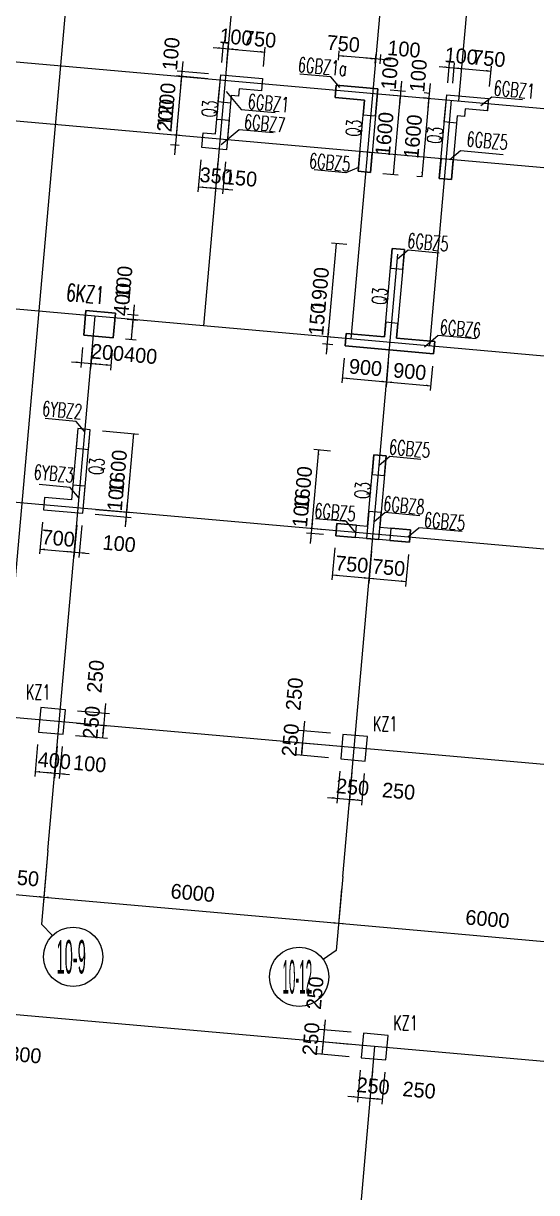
# Model space of a CAD drawing. Extents: x 19107 to 699106, y -67310 to 245688.
# Drawn here: x 616937 to 627343, y 48261 to 71969 of the extents above; entities that cross this region are included whole.
import ezdxf

# ---------------------------------------------------------------- set-up
doc = ezdxf.new("R2010")
doc.units = 0
doc.header["$LTSCALE"] = 100
doc.header["$MEASUREMENT"] = 0
for name, color, linetype in [('AXIS', 3, 'Continuous'), ('colu-主楼', 7, 'Continuous'), ('DIM', 3, 'Continuous'), ('DOTE', 253, 'Continuous'), ('L-AXIS', 3, 'Continuous'), ('THIN', 7, 'Continuous'), ('wall-主楼', 2, 'Continuous'), ('剪力墙身标注', 7, 'Continuous'), ('小尺寸', 4, 'Continuous')]:
    doc.layers.add(name, color=color, linetype=linetype)
doc.layers.add('Select Column Frame Line', color=7, linetype='Continuous', lineweight=0)
doc.layers.add('Select Column Frame Position', color=7, linetype='Continuous', lineweight=0)
doc.styles.get("Standard").update_dxf_attribs({"font": 'standard'})
doc.styles.add('汉字', font='汉字')
doc.dimstyles.get("Standard").update_dxf_attribs({"dimtxt": 300, "dimasz": 100, "dimexe": 100, "dimexo": 250, "dimgap": 100, "dimtad": 0, "dimtoh": 1, "dimdec": 0, "dimdsep": 46, "dimcen": 0.09, "dimclrt": 7, "dimadec": 0, "dimazin": 0, "dimtfac": 1, "dimtdec": 4, "dimtofl": 0, "dimtmove": 0, "dimatfit": 3, "dimfxl": 1, "dimtolj": 1, "dimtzin": 0, "dimarcsym": 0})

# ---------------------------------------------------------------- blocks, each defined once
blk = doc.blocks.new('*D2075')
at = {"layer": 'L-AXIS', "color": 0, "linetype": 'ByBlock', "lineweight": -2}
for p, q in [((493507, 53583), (493255, 50741)), ((493264, 50840), (658764, 36162)), ((659008, 38905), (658755, 36062))]:
    blk.add_line(p, q, dxfattribs=at)
for points in [[(493264, 50840), (493365, 50848), (493362, 50815)], [(658764, 36162), (658663, 36154), (658666, 36188)]]:
    blk.add_solid(points, dxfattribs=at)
at = {"layer": 'L-AXIS', "color": 7, "linetype": 'Continuous', "lineweight": -2, "insert": (576045, 43850), "char_height": 300, "width": 1101.67, "attachment_point": 5, "rotation": 354.9316, "style": '汉字'}
blk.add_mtext('166150', dxfattribs=at)
blk = doc.blocks.new('_AXISO')
blk.add_circle((0, 0), 0.5)
blk = doc.blocks.new('*D4672')
at = {"layer": 'L-AXIS', "color": 0, "linetype": 'ByBlock', "lineweight": -2}
for p, q in [((617413, 54952), (617342, 54154)), ((623389, 54422), (623318, 53624)), ((617351, 54254), (623327, 53724))]:
    blk.add_line(p, q, dxfattribs=at)
for points in [[(617351, 54254), (617452, 54262), (617449, 54229)], [(623327, 53724), (623226, 53716), (623229, 53749)]]:
    blk.add_solid(points, dxfattribs=at)
at = {"layer": 'L-AXIS', "color": 7, "linetype": 'Continuous', "lineweight": -2, "insert": (620370, 54338), "char_height": 300, "width": 770, "attachment_point": 5, "rotation": 354.9316, "style": '汉字'}
blk.add_mtext('6000', dxfattribs=at)
blk = doc.blocks.new('*D3668')
at = {"layer": 'L-AXIS', "color": 0, "linetype": 'ByBlock', "lineweight": -2}
for p, q in [((616267, 55054), (616196, 54256)), ((617413, 54952), (617342, 54154)), ((616205, 54356), (617351, 54254))]:
    blk.add_line(p, q, dxfattribs=at)
for points in [[(616205, 54356), (616306, 54363), (616303, 54330)], [(617351, 54254), (617250, 54246), (617253, 54279)]]:
    blk.add_solid(points, dxfattribs=at)
at = {"layer": 'L-AXIS', "color": 7, "linetype": 'Continuous', "lineweight": -2, "insert": (616809, 54653), "char_height": 300, "width": 685, "attachment_point": 5, "rotation": 354.9316, "style": '汉字'}
blk.add_mtext('1150', dxfattribs=at)
blk = doc.blocks.new('*D2672')
at = {"layer": 'L-AXIS', "color": 0, "linetype": 'ByBlock', "lineweight": -2}
for p, q in [((623389, 54422), (623318, 53624)), ((629366, 53892), (629295, 53094)), ((623327, 53724), (629304, 53194))]:
    blk.add_line(p, q, dxfattribs=at)
for points in [[(623327, 53724), (623428, 53732), (623425, 53699)], [(629304, 53194), (629203, 53186), (629206, 53219)]]:
    blk.add_solid(points, dxfattribs=at)
at = {"layer": 'L-AXIS', "color": 7, "linetype": 'Continuous', "lineweight": -2, "insert": (626346, 53808), "char_height": 300, "width": 770, "attachment_point": 5, "rotation": 354.9316, "style": '汉字'}
blk.add_mtext('6000', dxfattribs=at)
blk = doc.blocks.new('*D2241')
at = {"layer": '小尺寸', "color": 0, "linetype": 'ByBlock', "lineweight": -2}
for p, q in [((620534, 69203), (620476, 68556)), ((620882, 69172), (620825, 68525)), ((620485, 68656), (620834, 68625))]:
    blk.add_line(p, q, dxfattribs=at)
for points in [[(620485, 68656), (620586, 68663), (620583, 68630)], [(620834, 68625), (620732, 68617), (620735, 68650)]]:
    blk.add_solid(points, dxfattribs=at)
at = {"layer": '小尺寸', "color": 7, "linetype": 'Continuous', "lineweight": -2, "insert": (620846, 68875), "char_height": 300, "width": 566.67, "attachment_point": 5, "rotation": 354.9316, "style": '汉字'}
blk.add_mtext('350', dxfattribs=at)
blk = doc.blocks.new('*D5220')
at = {"layer": '小尺寸', "color": 0, "linetype": 'ByBlock', "lineweight": -2}
for p, q in [((623249, 61333), (623192, 60685)), ((623996, 61266), (623939, 60619)), ((623200, 60785), (623947, 60719))]:
    blk.add_line(p, q, dxfattribs=at)
for points in [[(623200, 60785), (623301, 60793), (623299, 60759)], [(623947, 60719), (623846, 60711), (623849, 60744)]]:
    blk.add_solid(points, dxfattribs=at)
at = {"layer": '小尺寸', "color": 7, "linetype": 'Continuous', "lineweight": -2, "insert": (623596, 61001), "char_height": 300, "width": 566.67, "attachment_point": 5, "rotation": 354.9316, "style": '汉字'}
blk.add_mtext('750', dxfattribs=at)
blk = doc.blocks.new('*D5248')
at = {"layer": '小尺寸', "color": 0, "linetype": 'ByBlock', "lineweight": -2}
for p, q in [((623996, 61266), (623939, 60619)), ((624743, 61200), (624686, 60553)), ((623947, 60719), (624695, 60652))]:
    blk.add_line(p, q, dxfattribs=at)
for points in [[(623947, 60719), (624049, 60726), (624046, 60693)], [(624695, 60652), (624593, 60645), (624596, 60678)]]:
    blk.add_solid(points, dxfattribs=at)
at = {"layer": '小尺寸', "color": 7, "linetype": 'Continuous', "lineweight": -2, "insert": (624343, 60935), "char_height": 300, "width": 566.67, "attachment_point": 5, "rotation": 354.9316, "style": '汉字'}
blk.add_mtext('750', dxfattribs=at)
blk = doc.blocks.new('*D1178')
at = {"layer": '小尺寸', "color": 0, "linetype": 'ByBlock', "lineweight": -2}
for p, q in [((617322, 61858), (617265, 61211)), ((618019, 61797), (617962, 61149)), ((617274, 61311), (617971, 61249))]:
    blk.add_line(p, q, dxfattribs=at)
for points in [[(617274, 61311), (617375, 61318), (617372, 61285)], [(617971, 61249), (617870, 61241), (617873, 61274)]]:
    blk.add_solid(points, dxfattribs=at)
at = {"layer": '小尺寸', "color": 7, "linetype": 'Continuous', "lineweight": -2, "insert": (617644, 61529), "char_height": 300, "width": 566.67, "attachment_point": 5, "rotation": 354.9316, "style": '汉字'}
blk.add_mtext('700', dxfattribs=at)
blk = doc.blocks.new('*D1505')
at = {"layer": '小尺寸', "color": 0, "linetype": 'ByBlock', "lineweight": -2}
for p, q in [((618019, 61797), (617962, 61149)), ((618119, 61788), (618062, 61140)), ((617772, 61266), (618270, 61222))]:
    blk.add_line(p, q, dxfattribs=at)
for points in [[(617971, 61249), (617870, 61241), (617873, 61274)], [(618071, 61240), (618172, 61248), (618169, 61214)]]:
    blk.add_solid(points, dxfattribs=at)
at = {"layer": '小尺寸', "color": 7, "linetype": 'Continuous', "lineweight": -2, "insert": (618880, 61419), "char_height": 300, "width": 476.67, "attachment_point": 5, "rotation": 354.9316, "style": '汉字'}
blk.add_mtext('100', dxfattribs=at)
blk = doc.blocks.new('*D1227')
at = {"layer": '小尺寸', "color": 0, "linetype": 'ByBlock', "lineweight": -2}
for p, q in [((620169, 71193), (620125, 70695)), ((620679, 70847), (620043, 70903)), ((620688, 70947), (620052, 71003))]:
    blk.add_line(p, q, dxfattribs=at)
for points in [[(620142, 70895), (620150, 70793), (620117, 70796)], [(620151, 70994), (620144, 71095), (620177, 71092)]]:
    blk.add_solid(points, dxfattribs=at)
at = {"layer": '小尺寸', "color": 7, "linetype": 'Continuous', "lineweight": -2, "insert": (619932, 71353), "char_height": 300, "width": 476.67, "attachment_point": 5, "rotation": 84.9316, "style": '汉字'}
blk.add_mtext('100', dxfattribs=at)
blk = doc.blocks.new('*D1564')
at = {"layer": '小尺寸', "color": 0, "linetype": 'ByBlock', "lineweight": -2}
for p, q in [((620142, 70895), (620036, 69699)), ((620679, 70847), (620043, 70903)), ((620106, 69693), (619937, 69708))]:
    blk.add_line(p, q, dxfattribs=at)
for points in [[(620142, 70895), (620150, 70793), (620117, 70796)], [(620036, 69699), (620029, 69800), (620062, 69797)]]:
    blk.add_solid(points, dxfattribs=at)
at = {"layer": '小尺寸', "color": 7, "linetype": 'Continuous', "lineweight": -2, "insert": (619840, 70319), "char_height": 300, "width": 690, "attachment_point": 5, "rotation": 84.9316, "style": '汉字'}
blk.add_mtext('1200', dxfattribs=at)
blk = doc.blocks.new('*D4545')
at = {"layer": '小尺寸', "color": 0, "linetype": 'ByBlock', "lineweight": -2}
for p, q in [((620106, 69693), (619937, 69708)), ((620054, 69898), (620001, 69301)), ((620094, 69493), (619919, 69509))]:
    blk.add_line(p, q, dxfattribs=at)
for points in [[(620036, 69699), (620029, 69800), (620062, 69797)], [(620019, 69500), (620027, 69399), (619993, 69402)]]:
    blk.add_solid(points, dxfattribs=at)
at = {"layer": '小尺寸', "color": 7, "linetype": 'Continuous', "lineweight": -2, "insert": (619821, 70103), "char_height": 300, "width": 566.67, "attachment_point": 5, "rotation": 84.9316, "style": '汉字'}
blk.add_mtext('200', dxfattribs=at)
blk = doc.blocks.new('*D250')
at = {"layer": '小尺寸', "color": 0, "linetype": 'ByBlock', "lineweight": -2}
for p, q in [((623084, 65263), (623133, 65810)), ((623213, 65452), (623002, 65471)), ((623226, 65601), (623016, 65620))]:
    blk.add_line(p, q, dxfattribs=at)
for points in [[(623115, 65611), (623108, 65712), (623141, 65709)], [(623102, 65462), (623110, 65361), (623077, 65364)]]:
    blk.add_solid(points, dxfattribs=at)
at = {"layer": '小尺寸', "color": 7, "linetype": 'Continuous', "lineweight": -2, "insert": (622896, 65970), "char_height": 300, "width": 476.67, "attachment_point": 5, "rotation": 84.9316, "style": '汉字'}
blk.add_mtext('150', dxfattribs=at)
blk = doc.blocks.new('*D3224')
at = {"layer": '小尺寸', "color": 0, "linetype": 'ByBlock', "lineweight": -2}
for p, q in [((623115, 65611), (623283, 67504)), ((623493, 67485), (623184, 67513)), ((623226, 65601), (623016, 65620))]:
    blk.add_line(p, q, dxfattribs=at)
for points in [[(623283, 67504), (623291, 67403), (623258, 67406)], [(623115, 65611), (623108, 65712), (623141, 65709)]]:
    blk.add_solid(points, dxfattribs=at)
at = {"layer": '小尺寸', "color": 7, "linetype": 'Continuous', "lineweight": -2, "insert": (622950, 66580), "char_height": 300, "width": 685, "attachment_point": 5, "rotation": 84.9316, "style": '汉字'}
blk.add_mtext('1900', dxfattribs=at)
blk = doc.blocks.new('*D3546')
at = {"layer": '小尺寸', "color": 0, "linetype": 'ByBlock', "lineweight": -2}
for p, q in [((623440, 65181), (623395, 64681)), ((624336, 65101), (624292, 64601)), ((623404, 64780), (624301, 64701))]:
    blk.add_line(p, q, dxfattribs=at)
for points in [[(623404, 64780), (623505, 64788), (623502, 64755)], [(624301, 64701), (624200, 64693), (624203, 64726)]]:
    blk.add_solid(points, dxfattribs=at)
at = {"layer": '小尺寸', "color": 7, "linetype": 'Continuous', "lineweight": -2, "insert": (623874, 64990), "char_height": 300, "width": 556.67, "attachment_point": 5, "rotation": 354.9316, "style": '汉字'}
blk.add_mtext('900', dxfattribs=at)
blk = doc.blocks.new('*D3888')
at = {"layer": '小尺寸', "color": 0, "linetype": 'ByBlock', "lineweight": -2}
for p, q in [((624336, 65101), (624292, 64601)), ((625233, 65022), (625188, 64522)), ((624301, 64701), (625197, 64621))]:
    blk.add_line(p, q, dxfattribs=at)
for points in [[(624301, 64701), (624402, 64709), (624399, 64676)], [(625197, 64621), (625096, 64614), (625099, 64647)]]:
    blk.add_solid(points, dxfattribs=at)
at = {"layer": '小尺寸', "color": 7, "linetype": 'Continuous', "lineweight": -2, "insert": (624771, 64910), "char_height": 300, "width": 556.67, "attachment_point": 5, "rotation": 354.9316, "style": '汉字'}
blk.add_mtext('900', dxfattribs=at)
blk = doc.blocks.new('*D4220')
at = {"layer": '小尺寸', "color": 0, "linetype": 'ByBlock', "lineweight": -2}
for p, q in [((622761, 61426), (622805, 61924)), ((623031, 61703), (622688, 61734)), ((623022, 61604), (622679, 61634))]:
    blk.add_line(p, q, dxfattribs=at)
for points in [[(622787, 61725), (622780, 61826), (622813, 61823)], [(622778, 61625), (622786, 61524), (622753, 61527)]]:
    blk.add_solid(points, dxfattribs=at)
at = {"layer": '小尺寸', "color": 7, "linetype": 'Continuous', "lineweight": -2, "insert": (622568, 62084), "char_height": 300, "width": 476.67, "attachment_point": 5, "rotation": 84.9316, "style": '汉字'}
blk.add_mtext('100', dxfattribs=at)
blk = doc.blocks.new('*D1914')
at = {"layer": '小尺寸', "color": 0, "linetype": 'ByBlock', "lineweight": -2}
for p, q in [((622787, 61725), (622929, 63319)), ((623167, 63298), (622829, 63328)), ((623031, 61703), (622688, 61734))]:
    blk.add_line(p, q, dxfattribs=at)
for points in [[(622929, 63319), (622936, 63218), (622903, 63221)], [(622787, 61725), (622780, 61826), (622813, 61823)]]:
    blk.add_solid(points, dxfattribs=at)
at = {"layer": '小尺寸', "color": 7, "linetype": 'Continuous', "lineweight": -2, "insert": (622609, 62544), "char_height": 300, "width": 685, "attachment_point": 5, "rotation": 84.9316, "style": '汉字'}
blk.add_mtext('1600', dxfattribs=at)
blk = doc.blocks.new('*D3490')
at = {"layer": '小尺寸', "color": 0, "linetype": 'ByBlock', "lineweight": -2}
for p, q in [((620786, 71481), (621284, 71437)), ((620959, 71173), (620994, 71563)), ((621059, 71165), (621093, 71554))]:
    blk.add_line(p, q, dxfattribs=at)
for points in [[(620985, 71463), (620884, 71455), (620887, 71489)], [(621085, 71454), (621186, 71462), (621183, 71429)]]:
    blk.add_solid(points, dxfattribs=at)
at = {"layer": '小尺寸', "color": 7, "linetype": 'Continuous', "lineweight": -2, "insert": (621248, 71691), "char_height": 300, "width": 476.67, "attachment_point": 5, "rotation": 354.9316, "style": '汉字'}
blk.add_mtext('100', dxfattribs=at)
blk = doc.blocks.new('*D3823')
at = {"layer": '小尺寸', "color": 0, "linetype": 'ByBlock', "lineweight": -2}
for p, q in [((621059, 71165), (621093, 71554)), ((621085, 71454), (621832, 71388)), ((621806, 71098), (621840, 71488))]:
    blk.add_line(p, q, dxfattribs=at)
for points in [[(621085, 71454), (621186, 71462), (621183, 71429)], [(621832, 71388), (621731, 71380), (621733, 71413)]]:
    blk.add_solid(points, dxfattribs=at)
at = {"layer": '小尺寸', "color": 7, "linetype": 'Continuous', "lineweight": -2, "insert": (621728, 71648), "char_height": 300, "width": 566.67, "attachment_point": 5, "rotation": 354.9316, "style": '汉字'}
blk.add_mtext('750', dxfattribs=at)
blk = doc.blocks.new('*D2825')
at = {"layer": '小尺寸', "color": 0, "linetype": 'ByBlock', "lineweight": -2}
for p, q in [((624377, 71221), (623879, 71265)), ((624070, 71160), (624087, 71347)), ((624170, 71151), (624186, 71338))]:
    blk.add_line(p, q, dxfattribs=at)
for points in [[(624078, 71247), (623977, 71239), (623980, 71272)], [(624178, 71238), (624279, 71246), (624276, 71213)]]:
    blk.add_solid(points, dxfattribs=at)
at = {"layer": '小尺寸', "color": 7, "linetype": 'Continuous', "lineweight": -2, "insert": (624654, 71447), "char_height": 300, "width": 476.67, "attachment_point": 5, "rotation": 354.9316, "style": '汉字'}
blk.add_mtext('100', dxfattribs=at)
blk = doc.blocks.new('*D3155')
at = {"layer": '小尺寸', "color": 0, "linetype": 'ByBlock', "lineweight": -2}
for p, q in [((623323, 71226), (623340, 71413)), ((624078, 71247), (623331, 71313)), ((624070, 71160), (624087, 71347))]:
    blk.add_line(p, q, dxfattribs=at)
for points in [[(623331, 71313), (623432, 71321), (623429, 71288)], [(624078, 71247), (623977, 71239), (623980, 71272)]]:
    blk.add_solid(points, dxfattribs=at)
at = {"layer": '小尺寸', "color": 7, "linetype": 'Continuous', "lineweight": -2, "insert": (623424, 71556), "char_height": 300, "width": 566.67, "attachment_point": 5, "rotation": 354.9316, "style": '汉字'}
blk.add_mtext('750', dxfattribs=at)
blk = doc.blocks.new('*D863')
at = {"layer": '小尺寸', "color": 0, "linetype": 'ByBlock', "lineweight": -2}
for p, q in [((625542, 70767), (625578, 71176)), ((625641, 70758), (625677, 71167)), ((625370, 71094), (625868, 71050))]:
    blk.add_line(p, q, dxfattribs=at)
for points in [[(625569, 71076), (625468, 71069), (625471, 71102)], [(625669, 71067), (625770, 71075), (625767, 71042)]]:
    blk.add_solid(points, dxfattribs=at)
at = {"layer": '小尺寸', "color": 7, "linetype": 'Continuous', "lineweight": -2, "insert": (625815, 71305), "char_height": 300, "width": 476.67, "attachment_point": 5, "rotation": 354.9316, "style": '汉字'}
blk.add_mtext('100', dxfattribs=at)
blk = doc.blocks.new('*D1193')
at = {"layer": '小尺寸', "color": 0, "linetype": 'ByBlock', "lineweight": -2}
for p, q in [((625641, 70758), (625677, 71167)), ((625669, 71067), (626416, 71001)), ((626388, 70692), (626425, 71101))]:
    blk.add_line(p, q, dxfattribs=at)
for points in [[(625669, 71067), (625770, 71075), (625767, 71042)], [(626416, 71001), (626315, 70993), (626318, 71027)]]:
    blk.add_solid(points, dxfattribs=at)
at = {"layer": '小尺寸', "color": 7, "linetype": 'Continuous', "lineweight": -2, "insert": (626376, 71256), "char_height": 300, "width": 566.67, "attachment_point": 5, "rotation": 354.9316, "style": '汉字'}
blk.add_mtext('750', dxfattribs=at)
blk = doc.blocks.new('*D1863')
at = {"layer": '小尺寸', "color": 0, "linetype": 'ByBlock', "lineweight": -2}
for p, q in [((619006, 61759), (619050, 62257)), ((618390, 62015), (619123, 61950)), ((618399, 62114), (619132, 62049))]:
    blk.add_line(p, q, dxfattribs=at)
for points in [[(619032, 62058), (619025, 62159), (619058, 62156)], [(619023, 61958), (619031, 61857), (618998, 61860)]]:
    blk.add_solid(points, dxfattribs=at)
at = {"layer": '小尺寸', "color": 7, "linetype": 'Continuous', "lineweight": -2, "insert": (618813, 62417), "char_height": 300, "width": 476.67, "attachment_point": 5, "rotation": 84.9316, "style": '汉字'}
blk.add_mtext('100', dxfattribs=at)
blk = doc.blocks.new('*D4861')
at = {"layer": '小尺寸', "color": 0, "linetype": 'ByBlock', "lineweight": -2}
for p, q in [((618540, 63708), (619273, 63643)), ((619032, 62058), (619174, 63652)), ((618399, 62114), (619132, 62049))]:
    blk.add_line(p, q, dxfattribs=at)
for points in [[(619174, 63652), (619181, 63551), (619148, 63554)], [(619032, 62058), (619025, 62159), (619058, 62156)]]:
    blk.add_solid(points, dxfattribs=at)
at = {"layer": '小尺寸', "color": 7, "linetype": 'Continuous', "lineweight": -2, "insert": (618854, 62877), "char_height": 300, "width": 685, "attachment_point": 5, "rotation": 84.9316, "style": '汉字'}
blk.add_mtext('1600', dxfattribs=at)
blk = doc.blocks.new('*D543')
at = {"layer": '小尺寸', "color": 0, "linetype": 'ByBlock', "lineweight": -2}
for p, q in [((624604, 70800), (624560, 70302)), ((624365, 70520), (624677, 70492)), ((624374, 70620), (624686, 70592))]:
    blk.add_line(p, q, dxfattribs=at)
for points in [[(624586, 70601), (624578, 70702), (624612, 70699)], [(624577, 70501), (624585, 70400), (624552, 70403)]]:
    blk.add_solid(points, dxfattribs=at)
at = {"layer": '小尺寸', "color": 7, "linetype": 'Continuous', "lineweight": -2, "insert": (624367, 70960), "char_height": 300, "width": 476.67, "attachment_point": 5, "rotation": 84.9316, "style": '汉字'}
blk.add_mtext('100', dxfattribs=at)
blk = doc.blocks.new('*D3510')
at = {"layer": '小尺寸', "color": 0, "linetype": 'ByBlock', "lineweight": -2}
for p, q in [((624365, 70520), (624677, 70492)), ((624577, 70501), (624436, 68907)), ((624223, 68926), (624536, 68899))]:
    blk.add_line(p, q, dxfattribs=at)
for points in [[(624577, 70501), (624585, 70400), (624552, 70403)], [(624436, 68907), (624428, 69009), (624461, 69006)]]:
    blk.add_solid(points, dxfattribs=at)
at = {"layer": '小尺寸', "color": 7, "linetype": 'Continuous', "lineweight": -2, "insert": (624258, 69726), "char_height": 300, "width": 685, "attachment_point": 5, "rotation": 84.9316, "style": '汉字'}
blk.add_mtext('1600', dxfattribs=at)
blk = doc.blocks.new('*D3851')
at = {"layer": '小尺寸', "color": 0, "linetype": 'ByBlock', "lineweight": -2}
for p, q in [((625183, 70749), (625139, 70251)), ((625162, 70449), (625057, 70459)), ((625171, 70549), (625066, 70558))]:
    blk.add_line(p, q, dxfattribs=at)
for points in [[(625165, 70549), (625157, 70651), (625191, 70648)], [(625156, 70450), (625164, 70349), (625131, 70352)]]:
    blk.add_solid(points, dxfattribs=at)
at = {"layer": '小尺寸', "color": 7, "linetype": 'Continuous', "lineweight": -2, "insert": (624946, 70909), "char_height": 300, "width": 476.67, "attachment_point": 5, "rotation": 84.9316, "style": '汉字'}
blk.add_mtext('100', dxfattribs=at)
blk = doc.blocks.new('*D4183')
at = {"layer": '小尺寸', "color": 0, "linetype": 'ByBlock', "lineweight": -2}
for p, q in [((625156, 70450), (625015, 68856)), ((625162, 70449), (625057, 70459)), ((625021, 68856), (624915, 68865))]:
    blk.add_line(p, q, dxfattribs=at)
for points in [[(625156, 70450), (625164, 70349), (625131, 70352)], [(625015, 68856), (625007, 68957), (625040, 68954)]]:
    blk.add_solid(points, dxfattribs=at)
at = {"layer": '小尺寸', "color": 7, "linetype": 'Continuous', "lineweight": -2, "insert": (624837, 69675), "char_height": 300, "width": 685, "attachment_point": 5, "rotation": 84.9316, "style": '汉字'}
blk.add_mtext('1600', dxfattribs=at)
blk = doc.blocks.new('*D2222')
at = {"layer": '小尺寸', "color": 0, "linetype": 'ByBlock', "lineweight": -2}
for p, q in [((618138, 65400), (618102, 64991)), ((618338, 65382), (618301, 64974)), ((617912, 65109), (618509, 65056))]:
    blk.add_line(p, q, dxfattribs=at)
for points in [[(618111, 65091), (618010, 65083), (618013, 65117)], [(618310, 65073), (618411, 65081), (618408, 65048)]]:
    blk.add_solid(points, dxfattribs=at)
at = {"layer": '小尺寸', "color": 7, "linetype": 'Continuous', "lineweight": -2, "insert": (618644, 65295), "char_height": 300, "width": 566.67, "attachment_point": 5, "rotation": 354.9316, "style": '汉字'}
blk.add_mtext('200', dxfattribs=at)
blk = doc.blocks.new('*D2538')
at = {"layer": '小尺寸', "color": 0, "linetype": 'ByBlock', "lineweight": -2}
for p, q in [((618338, 65382), (618301, 64974)), ((618736, 65347), (618700, 64938)), ((618310, 65073), (618708, 65038))]:
    blk.add_line(p, q, dxfattribs=at)
for points in [[(618310, 65073), (618411, 65081), (618408, 65048)], [(618708, 65038), (618607, 65030), (618610, 65064)]]:
    blk.add_solid(points, dxfattribs=at)
at = {"layer": '小尺寸', "color": 7, "linetype": 'Continuous', "lineweight": -2, "insert": (619316, 65235), "char_height": 300, "width": 576.67, "attachment_point": 5, "rotation": 354.9316, "style": '汉字'}
blk.add_mtext('400', dxfattribs=at)
blk = doc.blocks.new('*D2863')
at = {"layer": '小尺寸', "color": 0, "linetype": 'ByBlock', "lineweight": -2}
for p, q in [((619185, 66261), (619141, 65763)), ((619042, 65973), (619258, 65953)), ((619051, 66072), (619267, 66053))]:
    blk.add_line(p, q, dxfattribs=at)
for points in [[(619167, 66062), (619160, 66163), (619193, 66160)], [(619158, 65962), (619166, 65861), (619133, 65864)]]:
    blk.add_solid(points, dxfattribs=at)
at = {"layer": '小尺寸', "color": 7, "linetype": 'Continuous', "lineweight": -2, "insert": (618975, 66718), "char_height": 300, "width": 476.67, "attachment_point": 5, "rotation": 84.9316, "style": '汉字'}
blk.add_mtext('100', dxfattribs=at)
blk = doc.blocks.new('*D3198')
at = {"layer": '小尺寸', "color": 0, "linetype": 'ByBlock', "lineweight": -2}
for p, q in [((619042, 65973), (619258, 65953)), ((619158, 65962), (619123, 65564)), ((619007, 65574), (619223, 65555))]:
    blk.add_line(p, q, dxfattribs=at)
for points in [[(619158, 65962), (619166, 65861), (619133, 65864)], [(619123, 65564), (619115, 65665), (619149, 65662)]]:
    blk.add_solid(points, dxfattribs=at)
at = {"layer": '小尺寸', "color": 7, "linetype": 'Continuous', "lineweight": -2, "insert": (618944, 66371), "char_height": 300, "width": 576.67, "attachment_point": 5, "rotation": 84.9316, "style": '汉字'}
blk.add_mtext('400', dxfattribs=at)
blk = doc.blocks.new('*D344')
at = {"layer": '小尺寸', "color": 0, "linetype": 'ByBlock', "lineweight": -2}
for p, q in [((620882, 69172), (620825, 68525)), ((621032, 69159), (620974, 68512)), ((620635, 68642), (621183, 68594))]:
    blk.add_line(p, q, dxfattribs=at)
for points in [[(620834, 68625), (620733, 68617), (620736, 68650)], [(620983, 68611), (621084, 68619), (621081, 68586)]]:
    blk.add_solid(points, dxfattribs=at)
at = {"layer": '小尺寸', "color": 7, "linetype": 'Continuous', "lineweight": -2, "insert": (621342, 68830), "char_height": 300, "width": 476.67, "attachment_point": 5, "rotation": 354.9316, "style": '汉字'}
blk.add_mtext('150', dxfattribs=at)
blk = doc.blocks.new('*D1821')
at = {"layer": 'DIM', "color": 0, "linetype": 'ByBlock', "lineweight": -2}
for p, q in [((615947, 51445), (615890, 50798)), ((616246, 51419), (616189, 50771)), ((615899, 50898), (616197, 50871))]:
    blk.add_line(p, q, dxfattribs=at)
for points in [[(615899, 50898), (616000, 50905), (615997, 50872)], [(616197, 50871), (616096, 50863), (616099, 50897)]]:
    blk.add_solid(points, dxfattribs=at)
at = {"layer": 'DIM', "color": 7, "linetype": 'Continuous', "lineweight": -2, "insert": (616968, 51054), "char_height": 300, "width": 566.67, "attachment_point": 5, "rotation": 354.9316, "style": '汉字'}
blk.add_mtext('300', dxfattribs=at)
blk = doc.blocks.new('*D3556')
at = {"layer": 'DIM', "color": 0, "linetype": 'ByBlock', "lineweight": -2}
for p, q in [((618603, 58181), (618545, 57533)), ((618037, 58030), (618684, 57973)), ((618015, 57781), (618662, 57724))]:
    blk.add_line(p, q, dxfattribs=at)
for points in [[(618585, 57982), (618577, 58083), (618610, 58080)], [(618563, 57733), (618571, 57632), (618537, 57635)]]:
    blk.add_solid(points, dxfattribs=at)
at = {"layer": 'DIM', "color": 7, "linetype": 'Continuous', "lineweight": -2, "insert": (618400, 58727), "char_height": 300, "width": 566.67, "attachment_point": 5, "rotation": 84.9316, "style": '汉字'}
blk.add_mtext('250', dxfattribs=at)
blk = doc.blocks.new('*D1300')
at = {"layer": 'DIM', "color": 0, "linetype": 'ByBlock', "lineweight": -2}
for p, q in [((618015, 57781), (618662, 57724)), ((618563, 57733), (618541, 57484)), ((617993, 57532), (618640, 57475))]:
    blk.add_line(p, q, dxfattribs=at)
for points in [[(618563, 57733), (618571, 57632), (618537, 57635)], [(618541, 57484), (618533, 57585), (618566, 57582)]]:
    blk.add_solid(points, dxfattribs=at)
at = {"layer": 'DIM', "color": 7, "linetype": 'Continuous', "lineweight": -2, "insert": (618317, 57795), "char_height": 300, "width": 566.67, "attachment_point": 5, "rotation": 84.9316, "style": '汉字'}
blk.add_mtext('250', dxfattribs=at)
blk = doc.blocks.new('*D1611')
at = {"layer": 'DIM', "color": 0, "linetype": 'ByBlock', "lineweight": -2}
for p, q in [((617224, 57349), (617166, 56702)), ((617622, 57314), (617565, 56667)), ((617175, 56802), (617574, 56766))]:
    blk.add_line(p, q, dxfattribs=at)
for points in [[(617175, 56802), (617276, 56809), (617273, 56776)], [(617574, 56766), (617472, 56759), (617475, 56792)]]:
    blk.add_solid(points, dxfattribs=at)
at = {"layer": 'DIM', "color": 7, "linetype": 'Continuous', "lineweight": -2, "insert": (617566, 57018), "char_height": 300, "width": 576.67, "attachment_point": 5, "rotation": 354.9316, "style": '汉字'}
blk.add_mtext('400', dxfattribs=at)
blk = doc.blocks.new('*D1985')
at = {"layer": 'DIM', "color": 0, "linetype": 'ByBlock', "lineweight": -2}
for p, q in [((617622, 57314), (617565, 56667)), ((617722, 57305), (617664, 56658)), ((617374, 56784), (617872, 56740))]:
    blk.add_line(p, q, dxfattribs=at)
for points in [[(617574, 56766), (617472, 56759), (617475, 56792)], [(617673, 56757), (617774, 56765), (617771, 56732)]]:
    blk.add_solid(points, dxfattribs=at)
at = {"layer": 'DIM', "color": 7, "linetype": 'Continuous', "lineweight": -2, "insert": (618283, 56954), "char_height": 300, "width": 476.67, "attachment_point": 5, "rotation": 354.9316, "style": '汉字'}
blk.add_mtext('100', dxfattribs=at)
blk = doc.blocks.new('*D3332')
at = {"layer": 'DIM', "color": 0, "linetype": 'ByBlock', "lineweight": -2}
for p, q in [((623167, 57575), (622519, 57633)), ((622637, 57823), (622579, 57176)), ((623145, 57326), (622497, 57384))]:
    blk.add_line(p, q, dxfattribs=at)
for points in [[(622619, 57624), (622611, 57725), (622644, 57722)], [(622597, 57375), (622605, 57274), (622572, 57277)]]:
    blk.add_solid(points, dxfattribs=at)
at = {"layer": 'DIM', "color": 7, "linetype": 'Continuous', "lineweight": -2, "insert": (622434, 58370), "char_height": 300, "width": 566.67, "attachment_point": 5, "rotation": 84.9316, "style": '汉字'}
blk.add_mtext('250', dxfattribs=at)
blk = doc.blocks.new('*D3661')
at = {"layer": 'DIM', "color": 0, "linetype": 'ByBlock', "lineweight": -2}
for p, q in [((623145, 57326), (622497, 57384)), ((622597, 57375), (622575, 57126)), ((623123, 57077), (622475, 57135))]:
    blk.add_line(p, q, dxfattribs=at)
for points in [[(622597, 57375), (622605, 57274), (622572, 57277)], [(622575, 57126), (622567, 57227), (622600, 57224)]]:
    blk.add_solid(points, dxfattribs=at)
at = {"layer": 'DIM', "color": 7, "linetype": 'Continuous', "lineweight": -2, "insert": (622351, 57437), "char_height": 300, "width": 566.67, "attachment_point": 5, "rotation": 84.9316, "style": '汉字'}
blk.add_mtext('250', dxfattribs=at)
blk = doc.blocks.new('*D4027')
at = {"layer": 'DIM', "color": 0, "linetype": 'ByBlock', "lineweight": -2}
for p, q in [((623350, 56806), (623292, 56159)), ((623599, 56784), (623541, 56137)), ((623102, 56276), (623749, 56219))]:
    blk.add_line(p, q, dxfattribs=at)
for points in [[(623301, 56258), (623200, 56251), (623203, 56284)], [(623550, 56236), (623651, 56244), (623648, 56211)]]:
    blk.add_solid(points, dxfattribs=at)
at = {"layer": 'DIM', "color": 7, "linetype": 'Continuous', "lineweight": -2, "insert": (623612, 56482), "char_height": 300, "width": 566.67, "attachment_point": 5, "rotation": 354.9316, "style": '汉字'}
blk.add_mtext('250', dxfattribs=at)
blk = doc.blocks.new('*D1712')
at = {"layer": 'DIM', "color": 0, "linetype": 'ByBlock', "lineweight": -2}
for p, q in [((623599, 56784), (623541, 56137)), ((623848, 56762), (623790, 56115)), ((623550, 56236), (623799, 56214))]:
    blk.add_line(p, q, dxfattribs=at)
for points in [[(623550, 56236), (623651, 56244), (623648, 56211)], [(623799, 56214), (623698, 56206), (623701, 56240)]]:
    blk.add_solid(points, dxfattribs=at)
at = {"layer": 'DIM', "color": 7, "linetype": 'Continuous', "lineweight": -2, "insert": (624545, 56399), "char_height": 300, "width": 566.67, "attachment_point": 5, "rotation": 354.9316, "style": '汉字'}
blk.add_mtext('250', dxfattribs=at)
blk = doc.blocks.new('*D485')
at = {"layer": 'DIM', "color": 0, "linetype": 'ByBlock', "lineweight": -2}
for p, q in [((623053, 51763), (622995, 51115)), ((623583, 51515), (622936, 51572)), ((623561, 51266), (622914, 51323))]:
    blk.add_line(p, q, dxfattribs=at)
for points in [[(623035, 51563), (623027, 51664), (623061, 51662)], [(623013, 51314), (623021, 51213), (622988, 51216)]]:
    blk.add_solid(points, dxfattribs=at)
at = {"layer": 'DIM', "color": 7, "linetype": 'Continuous', "lineweight": -2, "insert": (622850, 52309), "char_height": 300, "width": 566.67, "attachment_point": 5, "rotation": 84.9316, "style": '汉字'}
blk.add_mtext('250', dxfattribs=at)
blk = doc.blocks.new('*D794')
at = {"layer": 'DIM', "color": 0, "linetype": 'ByBlock', "lineweight": -2}
for p, q in [((623561, 51266), (622914, 51323)), ((623013, 51314), (622991, 51065)), ((623539, 51017), (622891, 51074))]:
    blk.add_line(p, q, dxfattribs=at)
for points in [[(623013, 51314), (623021, 51213), (622988, 51216)], [(622991, 51065), (622983, 51166), (623016, 51164)]]:
    blk.add_solid(points, dxfattribs=at)
at = {"layer": 'DIM', "color": 7, "linetype": 'Continuous', "lineweight": -2, "insert": (622768, 51377), "char_height": 300, "width": 566.67, "attachment_point": 5, "rotation": 84.9316, "style": '汉字'}
blk.add_mtext('250', dxfattribs=at)
blk = doc.blocks.new('*D825')
at = {"layer": 'DIM', "color": 0, "linetype": 'ByBlock', "lineweight": -2}
for p, q in [((623766, 50746), (623708, 50098)), ((624015, 50724), (623957, 50076)), ((623518, 50215), (624166, 50158))]:
    blk.add_line(p, q, dxfattribs=at)
for points in [[(623717, 50198), (623616, 50190), (623619, 50223)], [(623966, 50176), (624067, 50183), (624064, 50150)]]:
    blk.add_solid(points, dxfattribs=at)
at = {"layer": 'DIM', "color": 7, "linetype": 'Continuous', "lineweight": -2, "insert": (624028, 50421), "char_height": 300, "width": 566.67, "attachment_point": 5, "rotation": 354.9316, "style": '汉字'}
blk.add_mtext('250', dxfattribs=at)
blk = doc.blocks.new('*D1152')
at = {"layer": 'DIM', "color": 0, "linetype": 'ByBlock', "lineweight": -2}
for p, q in [((624015, 50724), (623957, 50076)), ((624264, 50701), (624206, 50054)), ((623966, 50176), (624215, 50154))]:
    blk.add_line(p, q, dxfattribs=at)
for points in [[(623966, 50176), (624067, 50183), (624064, 50150)], [(624215, 50154), (624114, 50146), (624117, 50179)]]:
    blk.add_solid(points, dxfattribs=at)
at = {"layer": 'DIM', "color": 7, "linetype": 'Continuous', "lineweight": -2, "insert": (624961, 50338), "char_height": 300, "width": 566.67, "attachment_point": 5, "rotation": 354.9316, "style": '汉字'}
blk.add_mtext('250', dxfattribs=at)

msp = doc.modelspace()

# ---------------------------------------------------------------- linework, layer by layer
at = {"layer": 'colu-主楼'}
msp.add_lwpolyline([(618802.4, 66094.2), (618204.7, 66147.2), (618160.6, 65649.1), (618758.2, 65596.1)], close=True, dxfattribs=at)
at = {"layer": 'DOTE'}
for p, q in [((620637.6, 104331.5), (615201.7, 43040.7)), ((628220.1, 98137.5), (625759.7, 70396.4)), ((621756.2, 79023.7), (620586.5, 65835.5)), ((624744.5, 78758.7), (623574.8, 65570.5)), ((569231.6, 75409.9), (664009.5, 67003.9)), ((652518.1, 66818.4), (592525.8, 72139.2)), ((625610.2, 70409.6), (625168.5, 65429.2)), ((652182.4, 63033.3), (592190.1, 68354)), ((662839, 53805.8), (502916.7, 67989.4)), ((623411.3, 54671.4), (624530.7, 67292.8)), ((617434.7, 55201.4), (618395.1, 66029.9)), ((651837.9, 59148.5), (602113.1, 63558.7)), ((662308.9, 47829.2), (489036.8, 63196.9)), ((624059.1, 51221.6), (623270, 42325.1))]:
    msp.add_line(p, q, dxfattribs=at)
at = {"layer": 'L-AXIS'}
for p, q in [((617434.7, 55201.4), (617301.8, 53702.7)), ((623411.3, 54671.4), (623278.4, 53172.7)), ((617301.8, 53702.7), (617526.8, 53472.4)), ((623278.4, 53172.7), (623016.4, 52985.6))]:
    msp.add_line(p, q, dxfattribs=at)
at = {"layer": 'Select Column Frame Line', "color": 200, "linetype": 'Continuous', "lineweight": -3}
for p, q in [((625066.7, 65413.1), (625337.8, 65640)), ((626120.6, 65570.6), (625337.8, 65640)), ((624049.4, 61868.3), (624266.3, 62049.8)), ((624977.2, 61986.8), (624266.3, 62049.8)), ((624734.6, 61560), (624951.5, 61741.5)), ((625833.5, 61663.3), (624951.5, 61741.5))]:
    msp.add_line(p, q, dxfattribs=at)
for points in [[(623351.1, 70670), (623169.5, 70886.9), (622542, 70942.6)], [(621045.3, 70588.4), (621349.7, 70225.8), (622038.7, 70164.7)], [(626215.1, 70300.8), (626432, 70482.3), (627059.5, 70426.7)], [(620950.2, 69516.1), (621313.6, 69819.5), (622002.6, 69758.4)], [(625581.1, 69207.5), (625798, 69389), (626668, 69311.9)], [(623732.8, 69050.2), (623472.9, 68940.2), (622835.3, 68996.8)], [(624521.7, 67193.2), (624738.6, 67374.8), (625366.1, 67319.1)], [(618186.7, 63681.8), (618005.2, 63898.7), (617377.6, 63954.4)], [(624150.6, 63009.6), (624367.5, 63191.2), (624995.1, 63135.5)], [(618068.1, 62344.4), (617886.5, 62561.3), (617259, 62616.9)]]:
    msp.add_lwpolyline(points, dxfattribs=at)
at = {"layer": 'Select Column Frame Position', "color": 235, "linetype": 'Continuous', "lineweight": -3}
for points in [[(620888.5, 70376.6), (620937.1, 70924.5), (621783.8, 70849.4), (621761.7, 70600.4), (621313.8, 70640.1), (621300.6, 70490.7), (621151.2, 70503.9), (621137.9, 70354.5), (620888.5, 70376.6)], [(623255.9, 70467.8), (623853.9, 70414.8), (623827.4, 70116), (624076, 70093.9), (624124.6, 70641.8), (623278, 70716.9), (623255.9, 70467.8)], [(625470.6, 69970.2), (625519.2, 70518.1), (626365.8, 70443), (626343.7, 70194), (625895.8, 70233.7), (625882.6, 70084.3), (625733.2, 70097.5), (625719.9, 69948.1), (625470.6, 69970.2)], [(621107, 70005.9), (621054, 69408.2), (620555.6, 69452.4), (620582.1, 69751.2), (620831.1, 69729.2), (620857.6, 70028), (621107, 70005.9)], [(623761.1, 69368.9), (623725.8, 68970.5), (623974.4, 68948.4), (624009.8, 69346.8), (623761.1, 69368.9)], [(625404.6, 69223.1), (625369.3, 68824.7), (625618.3, 68802.6), (625653.7, 69201.1), (625404.6, 69223.1)], [(624415, 67403.4), (624379.7, 67005), (624628.7, 66982.9), (624664, 67381.4), (624415, 67403.4)], [(623483.7, 65679), (623461.6, 65430), (625254.9, 65270.9), (625277, 65519.9), (624505, 65588.4), (624531.5, 65887.2), (624282.5, 65909.3), (624256, 65610.5), (623483.7, 65679)], [(618042.5, 63752.1), (618007.2, 63353.7), (618256, 63331.6), (618291.4, 63730.1), (618042.5, 63752.1)], [(624044, 63219.9), (624008.6, 62821.4), (624257.7, 62799.3), (624293, 63197.8), (624044, 63219.9)], [(617344.3, 62107.4), (618141.2, 62036.7), (618189.8, 62584.6), (617940.9, 62606.6), (617914.4, 62307.8), (617366.4, 62356.4), (617344.3, 62107.4)], [(623942.4, 62074.4), (623893.8, 61526.5), (624142.8, 61504.4), (624191.4, 62052.3), (623942.4, 62074.4)], [(623691.6, 61795.4), (623293.1, 61830.8), (623271.1, 61581.7), (623669.5, 61546.4), (623691.6, 61795.4)], [(624787.3, 61698.3), (624388.8, 61733.6), (624366.8, 61484.6), (624765.2, 61449.2), (624787.3, 61698.3)]]:
    msp.add_lwpolyline(points, dxfattribs=at)
at = {"layer": 'Select Column Frame Position', "color": 2, "linetype": 'Continuous', "lineweight": -3}
msp.add_lwpolyline([(618204.4, 66147.2), (618802.1, 66094.2), (618757.9, 65596.2), (618160.2, 65649.2), (618204.4, 66147.2)], dxfattribs=at)
at = {"layer": 'Select Column Frame Position', "color": 7, "linetype": 'Continuous', "lineweight": -3}
for points in [[(617245.8, 57598.5), (617743.8, 57554.3), (617788, 58052.3), (617289.9, 58096.5), (617245.8, 57598.5)], [(623371.7, 57055.2), (623869.8, 57011), (623913.9, 57509), (623415.9, 57553.2), (623371.7, 57055.2)], [(623787.9, 50994.7), (624286, 50950.5), (624330.2, 51448.6), (623832.1, 51492.7), (623787.9, 50994.7)]]:
    msp.add_lwpolyline(points, dxfattribs=at)
at = {"layer": 'THIN', "color": 200}
msp.add_lwpolyline([(623670.9, 61649.1), (623489.4, 61866), (622861.8, 61921.6)], dxfattribs=at)
at = {"layer": 'wall-主楼'}
for points in [[(620555.9, 69452.4), (620582.4, 69751.2), (620831.5, 69729.1), (620937.5, 70924.4), (621784.2, 70849.3), (621762.1, 70600.3), (621313.8, 70640.1), (621300.6, 70490.7), (621151.2, 70503.9), (621054, 69408.2)], [(623278.3, 70716.8), (624125, 70641.7), (623974.8, 68948.4), (623725.8, 68970.5), (623853.9, 70414.8), (623256.2, 70467.8)], [(626344.1, 70193.9), (625895.8, 70233.7), (625882.6, 70084.3), (625733.2, 70097.5), (625618.3, 68802.6), (625369.3, 68824.7), (625519.5, 70518.1), (626366.2, 70443)], [(623461.9, 65429.9), (623484, 65679), (624256, 65610.5), (624415, 67403.4), (624664, 67381.4), (624505, 65588.4), (625277, 65519.9), (625254.9, 65270.9)], [(617914.4, 62307.8), (617366.6, 62356.4), (617344.5, 62107.4), (618141.4, 62036.7), (618291.5, 63730.1), (618042.5, 63752.1)], [(623271.2, 61581.7), (623293.3, 61830.8), (623915.9, 61775.5), (624044, 63219.9), (624293, 63197.8), (624164.9, 61753.5), (624787.4, 61698.2), (624765.4, 61449.2)]]:
    msp.add_lwpolyline(points, close=True, dxfattribs=at)

# ---------------------------------------------------------------- block references
at = {"layer": 'AXIS'}
ref = msp.add_blockref('_AXISO', (617946.1, 53043.2), dxfattribs=dict(at, xscale=1199.999999999997, yscale=1200, rotation=359.999645787379))
ref.add_attrib('A', '10-9', (617606.7, 52703.8), dxfattribs={"height": 678.82, "style": '汉字', "width": 0.329114})
ref = msp.add_blockref('_AXISO', (622528.1, 52636.9), dxfattribs=dict(at, xscale=1199.999999999997, yscale=1200, rotation=359.999645787379))
ref.add_attrib('A', '10-12', (622188.7, 52297.5), dxfattribs={"height": 678.82, "style": '汉字', "width": 0.26})

# ---------------------------------------------------------------- texts
at = {"color": 200, "linetype": 'Continuous', "lineweight": -3, "width": 0.7}
for s, height, p in [('6GBZ1a', 300, (622492.1, 70987.3)), ('6GBZ1', 300, (626460.8, 70511.6)), ('6GBZ1', 300, (621476.1, 70239.3)), ('6GBZ7', 300, (621399.1, 69827.7)), ('6GBZ5', 300, (625911.8, 69479.3)), ('6GBZ5', 300, (622718.4, 69037.7)), ('6GBZ5', 300, (624710.2, 67417.7)), ('6KZ1', 350, (617793.2, 66345.5)), ('6GBZ6', 300, (625368.4, 65667.1)), ('6YBZ2', 300, (617306.8, 64013.9)), ('6GBZ5', 300, (624339.1, 63234.1)), ('6YBZ3', 300, (617134.8, 62728.3)), ('6GBZ8', 300, (624222.6, 62082.6)), ('6GBZ5', 300, (622826, 61944.4)), ('6GBZ5', 300, (625047.3, 61761.9))]:
    msp.add_text(s, height=height, rotation=354.93165, dxfattribs=at).set_placement(p)
for p in [(616987.1, 58262.4), (624020, 57615.1), (624436.2, 51554.6)]:
    msp.add_text('KZ1', height=300, dxfattribs=at).set_placement(p)
at = {"layer": '剪力墙身标注', "width": 0.7}
for p in [(620847.7, 70053.7), (623769.4, 69664.7), (625412.9, 69518.9), (624295.1, 66254), (618553.9, 62804.6), (623946, 62317.8)]:
    msp.add_text('Q3', height=300, rotation=84.93165, dxfattribs=at).set_placement(p)

# ---------------------------------------------------------------- dimensions: what is measured, and where the dimension line sits
at = {"layer": 'DIM', "color": 200}
for p1, p2, distance, picture, middle in [((617788, 58052.3), (617765.9, 57803.3), 800, '*D3556', (618355.1, 58221)), ((623415.9, 57553.2), (623393.8, 57304.2), -800, '*D3332', (622389.3, 57863.2)), ((617765.9, 57803.3), (617743.8, 57554.3), 800, '*D1300', (618272.4, 57288.5)), ((623393.8, 57304.2), (623371.7, 57055.2), -800, '*D3661', (622306.6, 56930.7)), ((617245.8, 57598.5), (617644.2, 57563.1), -800, '*D1611', (616980, 57069.9)), ((617644.2, 57563.1), (617743.8, 57554.3), -800, '*D1985', (617896.4, 56988.6)), ((623371.7, 57055.2), (623620.7, 57033.1), -800, '*D4027', (623105.9, 56526.6)), ((623620.7, 57033.1), (623869.8, 57011), -800, '*D1712', (624038.4, 56443.9)), ((623832.1, 51492.7), (623810, 51243.7), -800, '*D485', (622805.5, 51802.7)), ((615969.2, 51694.5), (616268, 51668), -800, '*D1821', (616436.7, 51100.9)), ((623810, 51243.7), (623787.9, 50994.7), -800, '*D794', (622722.8, 50870.2)), ((623787.9, 50994.7), (624037, 50972.6), -800, '*D825', (623522.1, 50466.1)), ((624037, 50972.6), (624286, 50950.5), -800, '*D1152', (624454.6, 50383.4))]:
    dim = msp.add_aligned_dim(p1=p1, p2=p2, distance=distance, dimstyle='Standard', dxfattribs=at)
    dim.commit()
    dim.dimension.update_dxf_attribs({"geometry": picture, "text_midpoint": middle})
at = {"layer": 'L-AXIS'}
for base, p1, p2, picture, middle in [((617350.7, 54254), (616289.2, 55303), (617434.7, 55201.4), '*D3668', (616808.9, 54653.5)), ((623327.3, 53724), (617434.7, 55201.4), (623411.3, 54671.4), '*D4672', (620369.9, 54337.6)), ((629303.8, 53193.9), (623411.3, 54671.4), (629387.8, 54141.3), '*D2672', (626346.4, 53807.6)), ((658764.3, 36162.1), (493529.3, 53831.9), (659029.6, 39153.6), '*D2075', (576045.1, 43849.9))]:
    dim = msp.add_linear_dim(base=base, p1=p1, p2=p2, angle=354.93165, dimstyle='Standard', dxfattribs=at)
    dim.commit()
    dim.dimension.update_dxf_attribs({"geometry": picture, "text_midpoint": middle})
at = {"layer": '小尺寸'}
for base, p1, p2, angle, picture, middle in [((621084.5, 71454.3), (620937.1, 70924.5), (621036.7, 70915.6), 354.93165, '*D3490', (620861.5, 71725)), ((621831.6, 71388), (621036.7, 70915.6), (621783.8, 70849.4), 354.93165, '*D3823', (621727.6, 71648.2)), ((620142.4, 70894.6), (620937.1, 70924.5), (620928.3, 70824.9), 84.93165, '*D1227', (619897.8, 70966.4)), ((623330.9, 71313.3), (624048.1, 70910.8), (623301, 70977.1), 354.93165, '*D3155', (623423.6, 71556.1)), ((624077.9, 71247.1), (624147.7, 70902), (624048.1, 70910.8), 354.93165, '*D2825', (624266.8, 71481.3)), ((625668.6, 71067.4), (625519.5, 70518.1), (625619.1, 70509.2), 354.93165, '*D863', (625428.5, 71339.7)), ((626415.7, 71001.2), (625619.1, 70509.2), (626366.2, 70443), 354.93165, '*D1193', (626376.2, 71255.7)), ((624577.3, 70501.2), (624124.6, 70641.8), (624115.8, 70542.2), 84.93165, '*D543', (624332.7, 70573.1)), ((625156.3, 70449.9), (625419.9, 70526.9), (625411, 70427.3), 84.93165, '*D3851', (624911.7, 70521.8)), ((620036.4, 69699.2), (620928.3, 70824.9), (620354.9, 69671), 84.93165, '*D1564', (619840.4, 70319)), ((620018.8, 69500), (620354.9, 69671), (620343, 69471.3), 84.93165, '*D4545', (619778.6, 69621.7)), ((624435.9, 68907.5), (624115.8, 70542.2), (623974.4, 68948.4), 84.93165, '*D3510', (624257.6, 69726.4)), ((625014.9, 68856.1), (625411, 70427.3), (625269.7, 68833.5), 84.93165, '*D4183', (624836.6, 69675.1)), ((620983.3, 68611.3), (620904.6, 69421.5), (621054, 69408.2), 354.93165, '*D344', (620930.7, 68867)), ((623283.2, 67503.8), (623474.9, 65579.4), (623742.3, 67463.1), 84.93165, '*D3224', (622950.2, 66579.6)), ((619158.5, 65962.2), (618802.1, 66094.2), (618793.2, 65994.6), 84.93165, '*D2863', (618940.3, 66331.6)), ((619123.2, 65563.8), (618793.2, 65994.6), (618757.9, 65596.2), 84.93165, '*D3198', (618891.8, 65785.1)), ((623115.3, 65611.3), (623461.6, 65430), (623474.9, 65579.4), 84.93165, '*D250', (622859.7, 65558.6)), ((618310.1, 65073.4), (618160.2, 65649.2), (618359.6, 65631.5), 354.93165, '*D2222', (618162, 65337.5)), ((618708.4, 65038.1), (618359.6, 65631.5), (618757.9, 65596.2), 354.93165, '*D2538', (618730.5, 65287.1)), ((624300.6, 64701), (623461.6, 65430), (624358.3, 65350.4), 354.93165, '*D3546', (623874.4, 64989.8)), ((625197.3, 64621.4), (624358.3, 65350.4), (625254.9, 65270.9), 354.93165, '*D3888', (624771.1, 64910.2)), ((619173.6, 63651.8), (618150, 62136.3), (618291.4, 63730.1), 84.93165, '*D4861', (618853.9, 62877)), ((622928.6, 63318.8), (623279.9, 61681.4), (623415.8, 63275.6), 84.93165, '*D1914', (622608.9, 62544)), ((619032.3, 62058.1), (618141.2, 62036.7), (618150, 62136.3), 84.93165, '*D1863', (618778.8, 62030.4)), ((622787.3, 61725), (623271.1, 61581.7), (623279.9, 61681.4), 84.93165, '*D4220', (622533.8, 61697.3))]:
    dim = msp.add_linear_dim(base=base, p1=p1, p2=p2, angle=angle, dimstyle='Standard', dxfattribs=at)
    dim.commit()
    dim.dimension.update_dxf_attribs({"geometry": picture, "text_midpoint": middle})
for p1, p2, picture, middle in [((620555.6, 69452.4), (620904.2, 69421.5), '*D2241', (620289.8, 68923.8)), ((617344.3, 62107.4), (618041.6, 62045.6), '*D1178', (617644.4, 61528.6)), ((618041.6, 62045.6), (618141.2, 62036.7), '*D1505', (618493.1, 61453.3)), ((623271.1, 61581.7), (624018.1, 61515.5), '*D5220', (623596, 61000.8)), ((624018.1, 61515.5), (624765.2, 61449.2), '*D5248', (624343.1, 60934.5))]:
    dim = msp.add_aligned_dim(p1=p1, p2=p2, distance=-800, dimstyle='Standard', dxfattribs=at)
    dim.commit()
    dim.dimension.update_dxf_attribs({"geometry": picture, "text_midpoint": middle})

doc.saveas('drawing.dxf')
